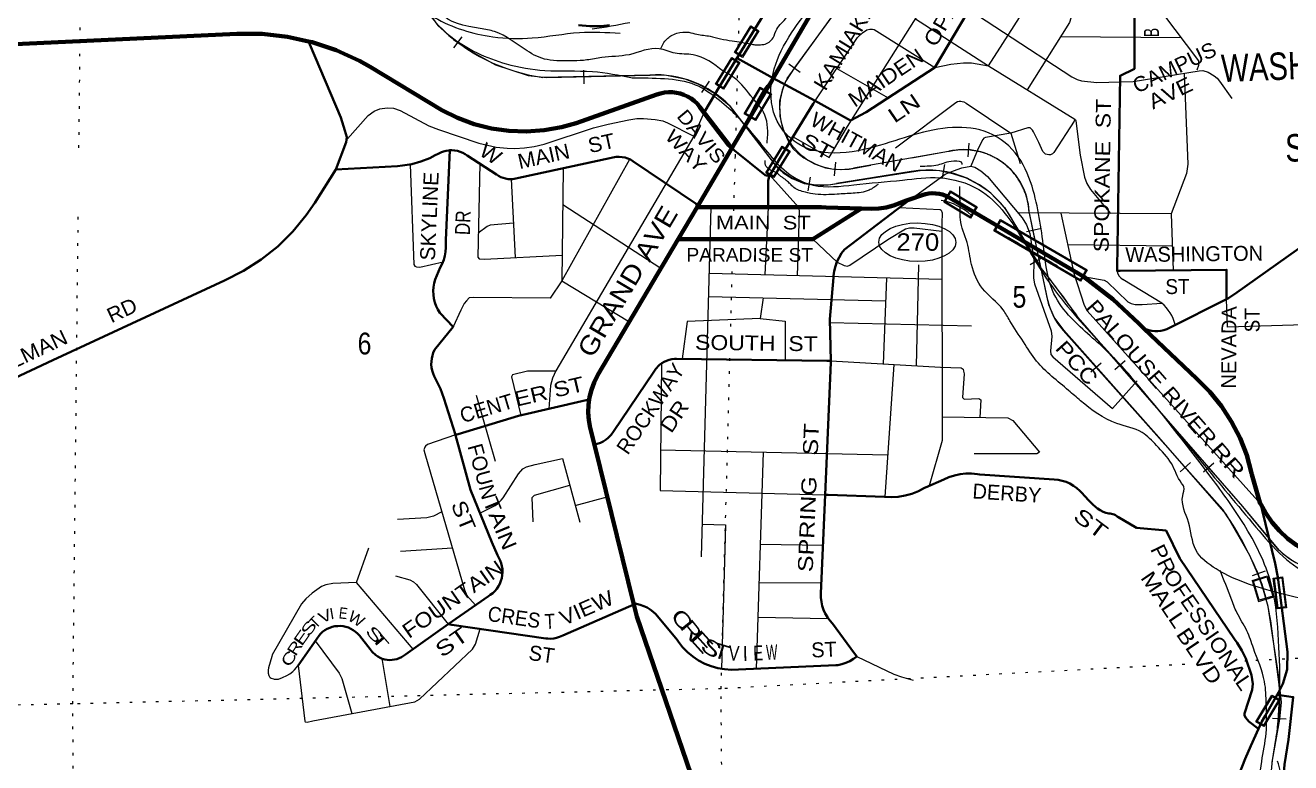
# Model space of a CAD drawing. Header units: feet. Extents: x 751810 to 1010326, y -353855 to -161247.
# Drawn here: x 955684 to 965837, y -266536 to -260622 of the extents above; entities that cross this region are included whole.
import ezdxf
from ezdxf.enums import TextEntityAlignment as Align

# ---------------------------------------------------------------- set-up
doc = ezdxf.new("R2010")
doc.units = ezdxf.units.FT
doc.header["$LTSCALE"] = 70
for name, pattern in [('DOT_DASHED', [7.7, 5, -1.2, 0.3, -1.2]), ('DOTTED', [1.5, 0.3, -1.2]), ('LONG_DASHED', [7.5, 6, -1.5])]:
    doc.linetypes.add(name, pattern=pattern)
for name, color, linetype, lineweight in [('17', 7, 'Continuous', 25), ('23', 7, 'Continuous', 70), ('26', 7, 'Continuous', 40), ('29', 7, 'Continuous', 25), ('34', 7, 'Continuous', 25), ('39', 7, 'Continuous', 13), ('44', 7, 'DOT_DASHED', 13), ('55', 7, 'Continuous', 13), ('59', 7, 'Continuous', 13), ('6', 7, 'DOTTED', 25), ('61', 7, 'Continuous', 13), ('63', 7, 'Continuous', 25), ('7', 7, 'DOTTED', 13)]:
    doc.layers.add(name, color=color, linetype=linetype, lineweight=lineweight)
doc.layers.add('27', color=7, linetype='Continuous')

msp = doc.modelspace()

# ---------------------------------------------------------------- linework, layer by layer
at = {"layer": '17'}
msp.add_ellipse((962842.19, -262361.6), major_axis=(-309.24, 1), ratio=0.500121, dxfattribs=at)
at = {"layer": '23'}
for p, q in [((961074.46, -262079.29), (961353.38, -261607.46)), ((960922.81, -262335.82), (961074.46, -262079.29)), ((960567.36, -265266.72), (960250.22, -263985.67))]:
    msp.add_line(p, q, dxfattribs=at)
for points in [[(957955.81, -260750.73), (957787.6, -260713.69), (957585.32, -260690.93), (957381.77, -260689.45), (953537.1, -260869.07), (953410.82, -260869.71), (952815.37, -260834.94), (952226.81, -260738.12), (951651.6, -260580.31), (951628.72, -260572.09), (950992.75, -260303.93), (950388.29, -259970.76), (950327.4, -259928.34)], [(961686, -261044.45), (962028.79, -260457.05), (962162.91, -260240.63), (962182.08, -260215.63), (962194.63, -260199.25), (962213.92, -260174.1), (962234.58, -260149.25), (962310.9, -260057.5)], [(961077.33, -261252.67), (961051.51, -261228.59), (961051.25, -261228.35), (961025.66, -261209.32), (960998.22, -261193.07), (960969.23, -261179.78), (960939.01, -261169.59), (960907.9, -261162.62), (960876.22, -261158.94), (960844.33, -261158.58), (960812.58, -261161.57), (960781.32, -261167.85), (960750.88, -261177.37), (960105.06, -261406.99), (959987.36, -261439.58), (959847.64, -261463.95), (959706.15, -261473.58), (959564.42, -261468.37), (959424.01, -261448.37), (959286.47, -261413.81), (959153.29, -261365.05), (959025.93, -261302.65), (958452.24, -260954.12), (958364.88, -260905.91), (958179.53, -260821.77), (957986.4, -260757.46), (957955.81, -260750.73)], [(961353.38, -261607.46), (961626.47, -261145.49), (961670.28, -261071.38), (961686, -261044.45)], [(961353.38, -261607.46), (961332.26, -261582.46), (961097.37, -261278.59), (961077.33, -261252.67)], [(961353.38, -261607.46), (961331.31, -261582.46), (961096.42, -261278.59), (961077.33, -261252.67)], [(961353.38, -261607.46), (961330.36, -261582.46), (961095.46, -261278.59), (961077.33, -261252.67)], [(962392.57, -262090.66), (962473.53, -262093.16), (962533.1, -262090.64), (962592.07, -262081.91), (962649.81, -262067.06), (962705.68, -262046.26), (962712.66, -262043.1), (962732.82, -262033.47), (962753.87, -262026.01), (962755.08, -262025.71), (962785.99, -262015.42)], [(964660.35, -263053.14), (964618.74, -263013.44), (964411.64, -262817.88), (964174.15, -262635.62), (963079.24, -261992.8), (963070.66, -261989.07), (963044.35, -261979.78), (963017.22, -261973.29), (962989.55, -261969.67), (962961.66, -261968.96), (962933.84, -261971.17), (962906.41, -261976.28), (962879.66, -261984.23), (962785.99, -262015.42)], [(960922.81, -262335.82), (960953.78, -262335.88), (962004.36, -262337.87), (962359.56, -262111.68), (962392.57, -262090.66)], [(962392.57, -262090.66), (962110.92, -262081.96), (962072.97, -262080.79), (962060.92, -262081.14), (961107.86, -262079.34), (961074.46, -262079.29)], [(960209.77, -263622.75), (960212.38, -263604.3), (960227.35, -263544.4), (960248.5, -263486.39), (960275.6, -263430.91), (960278.46, -263425.82), (960922.81, -262335.82)], [(965597.79, -264463.07), (965593.78, -264455.8), (965591.08, -264448.14), (965525.86, -264225.44), (965523.27, -264213.15), (965484.6, -264070.35), (965431.22, -263932.37), (965363.7, -263800.73), (965282.79, -263676.86), (965189.38, -263562.13), (965084.49, -263457.8), (964660.35, -263053.14)], [(960250.22, -263985.67), (960216.52, -263849.55), (960205.83, -263788.74), (960201.56, -263727.14), (960203.75, -263665.44), (960209.77, -263622.75)], [(970664.68, -264593.51), (969668.94, -264561.4), (968694.84, -264620.85), (967236.95, -264736.04), (966589.13, -264850.08), (966547.69, -264863.44), (966450.67, -264886.86), (966351.73, -264900.01), (966251.96, -264902.74), (966152.45, -264895.03), (966054.29, -264876.96), (966041.27, -264872.93), (966023.46, -264866.07), (965998.37, -264856.4), (965973.46, -264843.86), (965961.78, -264837.98), (965884.82, -264791.59), (965813.14, -264737.41), (965747.51, -264676.03), (965688.66, -264608.13), (965637.23, -264534.45), (965597.79, -264463.07)], [(961232.25, -267372.06), (961225.39, -267279.99), (961204.82, -267166.33), (961190.41, -267111.53), (960591.25, -265363.2), (960567.36, -265266.72)]]:
    msp.add_lwpolyline(points, dxfattribs=at)
at = {"layer": '26'}
for p, q in [((961255.35, -261113.47), (961540.78, -260646.41)), ((961132.58, -261314.35), (961255.35, -261113.47)), ((959090.26, -261624.4), (959090.37, -261621.93)), ((962785.99, -262015.42), (962789.07, -262013.06)), ((964660.35, -263053.14), (964658.92, -263052.54)), ((965578.06, -266264.5), (965577.92, -266264.39))]:
    msp.add_line(p, q, dxfattribs=at)
for points in [[(961540.78, -260646.41), (961876.46, -260097.14), (961876.89, -260096.65), (961891.53, -260078.02), (961904.13, -260057.96), (961914.57, -260036.7), (961922.73, -260014.46), (961928.52, -259991.49), (961931.87, -259968.04), (961932.76, -259944.37), (961931.28, -259922.4), (961927.1, -259897.31), (961925.72, -259872.4), (961906.2, -259520.18)], [(962020.77, -261227.97), (962306.6, -261384.66), (962430.54, -261319.52), (962981.67, -260961.31), (963446.15, -260173.78), (964060.31, -260486.12), (964585.47, -260512.03)], [(965321.82, -262817.79), (965321.98, -262791.78), (965323.25, -262582.2), (964468.24, -262591.88), (964444.15, -262592.15), (964444.54, -262567.16), (964468.35, -261025.89), (964584.25, -260969.93), (964585.47, -260512.03)], [(960372.26, -260620.85), (960306.04, -260628.38), (960214.24, -260629.16), (960122.86, -260620.34)], [(958174.5, -261778.86), (958258.37, -261559.39), (958264.73, -261519.95), (958249.2, -261464.45), (958214.66, -261362.23), (957965.83, -260774.4), (957955.81, -260750.73)], [(962020.77, -261227.97), (961686, -261044.45), (961395.94, -260885.44)], [(961787.6, -261610.25), (962006.24, -261251.78), (962020.77, -261227.97)], [(958174.5, -261778.86), (958669.67, -261750.75), (958709.43, -261747.36), (958784.78, -261734.82), (958858.41, -261714.48), (958929.5, -261686.56), (958972.29, -261664.34), (958997.19, -261651.41), (959022.29, -261639.62), (959038.93, -261633.49), (959060.93, -261627.92), (959083.38, -261624.67), (959090.26, -261624.4)], [(959134.9, -263906.92), (959041.15, -263612.81), (959014.36, -263538.33), (958970.72, -263445.13), (958965.52, -263435.21), (958955.98, -263413.04), (958948.81, -263389.99), (958944.09, -263366.32), (958941.87, -263342.28), (958942.17, -263318.14), (958945, -263294.17), (958950.32, -263270.62), (958958.06, -263247.76), (958968.16, -263225.84), (959117.95, -263039.4), (959014.24, -262931.72), (959011.39, -262927.75), (958994.79, -262901.35), (958981.03, -262873.36), (958970.28, -262844.08), (958962.65, -262813.84), (958958.22, -262782.97), (958957.04, -262751.81), (958959.12, -262720.69), (958964.45, -262689.96), (958972.96, -262659.96), (959012.61, -262565.44), (959013.3, -262564.29), (959029.04, -262534.44), (959041.57, -262503.11), (959050.76, -262470.64), (959056.5, -262437.39), (959058.74, -262403.72), (959058.41, -262395.01), (959057.45, -262369.89), (959058.54, -262345.01), (959090.26, -261624.4)], [(961074.46, -262079.29), (961067.99, -262054.29), (960559.93, -261711.57), (960539.89, -261698.06), (960509.93, -261686.54), (960497.31, -261682.84), (960473.26, -261678.46), (960448.89, -261676.62), (960425.22, -261677.32), (960398.89, -261680.77), (960375.22, -261685.96), (959644.36, -261846.03), (959619.49, -261851.48), (959594.36, -261855.12), (959577.49, -261855.92), (959557.46, -261854.77), (959537.66, -261851.54), (959518.3, -261846.25), (959499.61, -261838.97), (959481.77, -261829.77), (959465, -261818.76), (959230.41, -261665.11), (959214.01, -261654.3), (959193.94, -261643.73), (959172.87, -261635.31), (959151.04, -261629.14), (959128.68, -261625.29), (959106.05, -261623.79), (959090.26, -261624.4)], [(961787.6, -261610.25), (961663.18, -261815.11), (961654.96, -261821.7), (961642.73, -261825.93), (961630.97, -261826.4), (961620.3, -261823.44), (961374.68, -261625.71), (961353.38, -261607.46)], [(965321.82, -262817.79), (965338.59, -262809.34), (965404.73, -262763.85), (966446.58, -262026.76), (966549.14, -261937.77), (966641.84, -261838.55), (966723.65, -261730.19), (966743.05, -261700.12), (966753.64, -261683.71)], [(955553.07, -263471.81), (955904.42, -263306.4), (957282.72, -262667.68), (957434.24, -262591.92), (957577.01, -262500.74), (957709.47, -262395.14), (957830.17, -262276.26), (957937.78, -262145.43), (958006.43, -262044.7), (958174.5, -261778.86)], [(961644.31, -262080.35), (961645.2, -261868.57), (961655.9, -261822.17)], [(962146.96, -263313.2), (962140.45, -262978.97), (962168.45, -262643.45), (962169.31, -262630.75), (962174.59, -262592.32), (962183.85, -262554.66), (962197.01, -262518.17), (962213.9, -262483.26), (962234.36, -262450.3), (962258.14, -262419.67), (962785.99, -262015.42)], [(964660.35, -263053.14), (964675.69, -263059.55), (964699.05, -263066.89), (964723.05, -263071.74), (964747.43, -263074.06), (964771.92, -263073.83), (964796.25, -263071.03), (964820.15, -263065.7), (964843.37, -263057.91), (964865.64, -263047.73), (965321.82, -262817.79)], [(960250.22, -263985.67), (960273.56, -263979.55), (960273.82, -263979.48), (960298.25, -263970.25), (960321.58, -263958.52), (960343.56, -263944.42), (960361.09, -263930.39), (960386.11, -263905.69), (960402.93, -263880.72), (960726.37, -263400.57), (960743.19, -263375.61), (960767.07, -263350.57), (960773.44, -263344.72), (960790.8, -263331.83), (960809.41, -263320.83), (960829.07, -263311.83), (960849.57, -263304.94), (960870.67, -263300.22), (960892.15, -263297.74), (960908.29, -263297.36), (962115.52, -263312.8), (962146.96, -263313.2)], [(962101.77, -264387.9), (962147.22, -263326.89), (962146.96, -263313.2)], [(959134.9, -263906.92), (959157.23, -263900.2), (959641.03, -263754.74), (960183.4, -263628.87), (960209.77, -263622.75)], [(959078.43, -265425.86), (959401.32, -265199.65), (959415.38, -265190.57), (959434.27, -265175.85), (959451.5, -265159.25), (959466.91, -265140.93), (959480.32, -265121.1), (959491.59, -265099.97), (959500.58, -265077.79), (959507.21, -265054.78), (959511.39, -265031.21), (959513.09, -265007.33), (959512.28, -264983.41), (959508.98, -264959.7), (959503.21, -264936.47), (959495.05, -264913.96), (959484.58, -264892.43), (959471.92, -264872.12), (959428.67, -264767.54), (959255.57, -264347.19), (959135.93, -263910.15), (959134.9, -263906.92)], [(965577.92, -266264.39), (965502.69, -266206.26), (965476.9, -266176.39), (965467.5, -266156.63), (965465.92, -266140.06), (965529.65, -265951.25), (965534.56, -265902.21), (965523.94, -265833.84), (965477.77, -265701.06), (965446, -265635.79), (965407.58, -265574.2), (965386.86, -265546.09), (964946.69, -264896.84), (964837.72, -264673.57), (964601.42, -264650.84), (964449.99, -264564.65), (964448.46, -264563.27), (964439.82, -264556.45), (964430.52, -264550.56), (964420.65, -264545.68), (964410.33, -264541.86), (964399.66, -264539.13), (964388.77, -264537.54), (964377.77, -264537.1), (964355.43, -264531.4), (964331.51, -264522.69), (964308.63, -264511.53), (964287.04, -264498.04), (964273.67, -264487.59), (964248.52, -264464.52), (964224.68, -264439.68), (964176.69, -264389.68), (964169.06, -264379.96), (964146.81, -264355.48), (964122.12, -264333.46), (964095.27, -264314.15), (964066.54, -264297.74), (964036.26, -264284.43), (964004.75, -264274.35), (963972.36, -264267.63), (963939.45, -264264.33), (963342.51, -264224.92), (963323.72, -264221.57), (963277.52, -264216.84), (963231.07, -264216.96), (963184.9, -264221.93), (963139.49, -264231.7), (963095.35, -264246.17), (963052.97, -264265.17), (962907.28, -264328.62), (962900.49, -264332.65), (962850.69, -264358.34), (962798.47, -264378.68), (962744.41, -264393.45), (962689.1, -264402.49), (962633.16, -264405.7), (962577.18, -264403.05), (962127.03, -264388.71), (962101.77, -264387.9)], [(960567.36, -265266.72), (960580.28, -265261.07), (960589.58, -265262.62), (960618.36, -265269.48), (960646.25, -265279.32), (960672.97, -265292.02), (960698.21, -265307.44), (960721.71, -265325.41), (960743.19, -265345.75), (960913.92, -265550.82), (960924.27, -265566.04), (960958.61, -265609.68), (960997.32, -265649.49), (961039.99, -265685.04), (961086.13, -265715.94), (961135.25, -265741.84), (961186.81, -265762.46), (961240.25, -265777.58), (961294.97, -265787.04), (961350.38, -265790.72), (961405.87, -265788.59), (962188.22, -265754.56), (962203.38, -265752.47), (962236.38, -265745.33), (962268.46, -265734.78), (962299.25, -265720.94), (962328.43, -265703.96), (962330.68, -265702.31), (962355.68, -265684.01), (962337.36, -265659.02), (962161.97, -265419.67), (962139.78, -265395.3), (962120.02, -265368.46), (962103.18, -265339.69), (962089.43, -265309.32), (962078.93, -265277.68), (962071.8, -265245.12), (962068.11, -265211.99), (962067.9, -265178.66), (962101.77, -264387.9)], [(965733, -265049.06), (965713.34, -264937.17), (965609.62, -264511.61), (965597.79, -264463.07)], [(965819.32, -266348.94), (965858.53, -266010.03), (965750.87, -265994.64), (965729.22, -265991.55), (965738.98, -265972.94), (965774.78, -265904.66), (965809.09, -265789.42), (965811.45, -265646.9), (965733, -265049.06)], [(959078.43, -265425.86), (959105.21, -265429.74), (959862.01, -265539.31), (959876.6, -265540.81), (959900.58, -265541.24), (959924.48, -265539.16), (959945.97, -265534.99), (959970.81, -265527.64), (959995.97, -265516.64), (960567.36, -265266.72)], [(957872.25, -265755.11), (958041.58, -265515.38), (958053.85, -265501.78), (958070.05, -265486.97), (958087.72, -265473.93), (958106.64, -265462.81), (958126.63, -265453.73), (958147.46, -265446.79), (958168.89, -265442.07), (958190.71, -265439.61), (958212.66, -265439.44), (958234.51, -265441.57), (958256.02, -265445.97), (958276.94, -265452.6), (958297.07, -265461.38), (958316.16, -265472.21), (958334.02, -265484.98), (958350.44, -265499.54), (958365.25, -265515.75), (958450.18, -265624.31), (958466.99, -265645.8), (958495.77, -265672.54), (958496.74, -265673.37), (958513.05, -265684.55), (958530.44, -265693.97), (958548.71, -265701.51), (958567.67, -265707.11), (958587.12, -265710.69), (958606.83, -265712.22), (958626.6, -265711.68), (958646.2, -265709.07), (958665.42, -265704.43), (958684.05, -265697.81), (958701.88, -265689.28), (958718.73, -265678.93), (958734.4, -265666.88), (959078.43, -265425.86)], [(965577.92, -266264.39), (965604.57, -266204.16), (965631.84, -266158.99), (965729.22, -265991.55)], [(965399.17, -266689.14), (965471.2, -266505.59), (965517.7, -266399.99), (965577.92, -266264.39)], [(965893.29, -267130.41), (965891.61, -267126.84), (965855.51, -267050.12), (965821.28, -266953.94), (965797.29, -266854.72), (965783.81, -266753.53), (965780.97, -266651.49), (965788.82, -266549.71), (965819.32, -266348.94), (965819.22, -266346.94)]]:
    msp.add_lwpolyline(points, dxfattribs=at)
at = {"layer": '29'}
for p, q in [((962826.09, -260568.42), (963412.81, -260945.72)), ((963991.5, -260710.91), (964956.6, -260718.73)), ((962195, -260967.36), (962607.64, -261204.41)), ((961049.18, -261511.09), (961132.58, -261314.35)), ((960530.88, -261696.8), (959988.91, -262669.87)), ((959583.59, -261855.63), (959615.38, -262484.94)), ((959997.98, -262060.01), (960783.9, -262570.8)), ((961185.41, -262079.49), (961107.66, -264884.27)), ((961644.31, -262080.35), (961618.22, -262623.61)), ((964878.24, -262132.8), (963649.66, -262126.5)), ((964887.13, -262393.08), (964048.47, -262382.32)), ((962851.12, -262541.95), (962830.99, -263352.23)), ((963039.41, -262660.4), (961170.65, -262612.03)), ((962594.3, -262648.88), (962568.61, -263337.26)), ((964803.79, -262849.44), (964491.05, -262659.33)), ((959988.91, -262669.87), (960530.99, -262998.63)), ((961165.55, -262796.1), (962587.44, -262832.81)), ((961603.97, -262807.42), (961579.51, -262974.46)), ((962138.26, -263005.22), (963277.55, -263031.59)), ((962653.06, -263342.08), (962580.49, -264403.21)), ((959301.63, -263587.31), (959454.26, -264117.19)), ((960781.51, -264025.47), (962603.49, -264066.96)), ((961551.46, -265782.26), (961606.8, -264044.26)), ((960096.88, -264473.26), (960353.51, -264402.91)), ((961583.31, -264782.06), (962084.55, -264789.89)), ((959111.24, -264814.87), (958693.37, -264840.64)), ((961573.39, -265093.41), (962071.64, -265091.44)), ((961564.65, -265367.97), (962121.04, -265379.15)), ((958544.99, -265700.41), (958608.1, -266085.84))]:
    msp.add_line(p, q, dxfattribs=at)
for points in [[(964014.65, -258689.71), (964073.68, -260563.57), (964061.94, -260598.68), (963723.14, -261138.5)], [(961845.13, -261515.93), (962133.61, -261682), (962280.07, -261433.37), (963133.57, -260081.34), (963153.24, -260062.01), (963173.21, -260053.13), (963195.4, -260050.91), (963229.11, -260054.45), (963446.15, -260173.78)], [(963412.81, -260945.72), (963939.83, -260123.2), (963957.65, -260112.52), (963981.53, -260107.93), (964586.59, -260089.64)], [(962985.38, -260316.1), (964082.03, -261035.72), (964124.08, -261055.43), (964159.58, -261067.64), (964282.1, -261079.76), (964572.98, -261073.03), (965102.34, -260987.08), (965131.51, -260984.4), (965175.89, -260997.72), (965224.02, -261027.47), (965246.9, -261044.34), (965266.87, -261068.75), (965366, -261207.37)], [(964809.89, -260523.1), (965097.9, -260907.15), (965098.23, -260944.44), (965084.11, -260981.63)], [(962020.77, -261227.97), (962360.91, -260719.19), (962402.12, -260681.92), (962437.61, -260658.62), (962459.8, -260651.96), (962482, -260652.51), (962495.31, -260656.4), (962981.67, -260961.31)], [(962981.67, -260961.31), (963109.98, -260932.23), (963213.4, -260923.68), (963276.4, -260923.35), (963412.81, -260945.72), (964104.41, -261375.35)], [(964982.47, -261006.54), (965011.73, -261735.83), (965000.94, -261810.84), (964878.24, -262132.8), (964893.76, -262587.06)], [(962666.02, -261604.69), (963150.82, -261241.83), (963164.94, -261232.72), (963176.56, -261230.8), (963190.46, -261229.39), (963200.96, -261231.91), (963213.76, -261236.05), (963233.29, -261247.36), (963591.88, -261486.82), (963665.49, -261728.82)], [(958268.21, -261532.38), (958436.45, -261345.31), (958484.41, -261311.27), (958528.8, -261291.29), (958588.71, -261282.41), (958639.44, -261287.17), (958690.78, -261304.61), (958920.72, -261426.86), (958999.23, -261457.79), (959323.21, -261566.56), (959461.94, -261598.77), (959551.77, -261606.52), (959611.68, -261608.74), (959689.35, -261604.3), (959766.92, -261593.62), (959846.89, -261574.34), (960242.18, -261445.24), (960361.71, -261414.5), (960525.92, -261378.99), (960590.27, -261370.11), (960643.37, -261369.14), (960736.72, -261377.88), (960798.86, -261388.98), (960837.12, -261403.36), (961049.18, -261511.09)], [(964104.41, -261375.35), (964098.88, -261391.53), (963937.83, -261640.57), (963926.64, -261652.04), (963911.1, -261659.25), (963895.57, -261659.81), (963883.75, -261657.45), (963871.16, -261655.37), (963861.36, -261647.82), (963848.97, -261633.17), (963817, -261562.13), (963774.63, -261476.66), (963764.6, -261462.79), (963746.84, -261445.03), (963738.02, -261443.36), (963727.11, -261444.72), (963591.88, -261486.82), (963387.36, -261520.5), (963376.31, -261526.06), (963366.59, -261537.62), (963330.82, -261609.23), (963270.75, -261752.68)], [(964104.41, -261375.35), (964109.71, -261380.92), (964112.85, -261389.11), (964147.27, -261662.31), (964184.04, -261839.07), (964202.4, -261890.86), (964230.64, -261938.96), (964391.78, -262130.3)], [(961049.18, -261511.09), (959940.08, -263391.99), (959913.46, -263451.29), (959897.48, -263509.37), (959885.58, -263697.99)], [(958771.37, -261737.05), (958802.07, -262541.38), (958808.5, -262553.05), (958824.03, -262559.71), (958850.55, -262562.2), (959036.94, -262519.47)], [(959331.55, -261731.36), (959314.17, -262481.97), (959325.42, -262495.6), (959368.87, -262498.35), (959991.68, -262464.53)], [(962759.51, -262038.26), (963064.01, -261816.57), (963130.58, -261787.71), (963199.37, -261764.4), (963270.75, -261752.68), (963303.67, -261759.96), (963350.27, -261787.71), (963403.73, -261834.76), (963683.13, -262166.21), (963716.41, -262221.71), (963743.04, -262290.53), (963775.47, -262506.2), (963774.11, -262650.16), (963781.19, -262694.19), (963915.16, -263072.5), (963920.57, -263116.36), (963910, -263232.79), (963913.91, -263260.65), (963929.51, -263280.25), (964407.83, -263694.26), (964605.9, -263474.13)], [(960001.07, -261767.91), (959988.91, -262669.87), (959896.3, -262810.8), (959281.85, -262805.22), (959245.53, -262808.62), (959224.42, -262830.97), (959205.59, -262853.02), (959178.96, -262906.3), (959117.95, -263039.4)], [(961655.9, -261822.17), (961891.46, -262083.15), (961892.68, -262123.15), (961876.97, -262630.31)], [(962694.6, -262082.24), (963024.32, -262098.37), (963032.94, -262105.17), (963039.6, -262125.14), (963037.75, -262210.06), (963040.56, -263951.49), (962936.1, -264316.07)], [(963993.13, -262128.26), (964097.77, -262608.62), (964179.89, -262866.38), (964204.61, -262911.02), (965597.79, -264463.07)], [(959601.45, -262209.09), (959414.74, -262224.73), (959389.77, -262235.87), (959318.64, -262288.73)], [(962004.36, -262337.87), (962198.08, -262521.52), (962254.06, -262546.93), (962280.68, -262553.59), (962301.21, -262546.44), (962606.06, -262339.12), (962746.03, -262254.85), (962779.97, -262245.02), (962816.04, -262246.74), (963037.63, -262272.12)], [(964174.11, -262635.59), (964339.97, -262666.82), (964364.03, -262679.9), (964531.48, -262839.01), (964557.44, -262853.3), (964590.72, -262859.96), (964646.59, -262861.58), (964803.79, -262849.44)], [(966657.21, -263002.2), (965331.27, -263043.36), (965321.82, -262817.79)], [(961579.51, -262974.46), (960994.05, -262998.04), (960955.97, -263297.97)], [(961579.51, -262974.46), (961780.86, -262994.44), (961780.2, -263308.51)], [(960788.1, -263333.43), (960778.38, -264353.97), (962101.77, -264387.9)], [(962146.96, -263313.2), (963026.68, -263363.4), (963192.72, -263368.32), (963208.25, -263379.42), (963212.69, -263394.96), (963217.03, -263417.74), (963203.81, -263608.07), (963217.16, -263619.91), (963334.74, -263614.73), (963350.27, -263625.83), (963344.23, -263765.98)], [(959938.74, -263394.98), (959713.32, -263394.79), (959593.92, -263424.65), (959586.24, -263440.64), (959659.71, -263750.41)], [(963040.25, -263761.23), (963569, -263769.49), (963607.68, -263790.11), (963822.27, -264044.13), (963800.74, -264058.72), (963296.73, -264057.9)], [(959134.9, -263906.92), (958910.45, -263982.96), (958894.92, -263996.28), (958888.73, -264004.05), (958881.6, -264027.36), (958890.32, -264056.05), (959208.65, -265149.45), (959227.78, -265193.93), (959295.93, -265273.48)], [(959332.42, -264533.82), (959454.11, -264473.56), (959472.75, -264460.93), (959502.93, -264431.38), (959518.46, -264411.4), (959640.51, -264218.27), (959674.94, -264178.63), (959704.86, -264162.77), (959774.25, -264143.62), (959993.65, -264097), (960133.64, -264607.24)], [(959758.16, -264604.5), (959752.2, -264408.51), (959769.21, -264391.42), (960052.24, -264310.53)], [(959026.85, -264525.01), (958959.27, -264557.92), (958906.02, -264572.03), (958671.54, -264585.07)], [(961114.94, -264621.66), (961302.08, -264627.03), (961271.02, -265785.45)], [(958795.05, -265624.39), (958341.61, -265089.4), (958441.57, -264812.17)], [(958341.61, -265089.4), (958151.55, -265099.59), (958095.28, -265108.81), (958060.57, -265124.01), (957985.12, -265175.06), (957936.31, -265221.68), (957899.22, -265262.82), (957665.2, -265671.71), (957661.11, -265684.33), (957634.52, -265774.44), (957632.47, -265794.92), (957632.3, -265818.84), (957636.91, -265835.99), (957644.23, -265847.45), (957649.12, -265852.64), (957656.71, -265856.58), (957674.46, -265863.24), (957681.12, -265865.46), (957695.72, -265866.51), (957714.79, -265864.88), (957748.97, -265853.21), (957781.71, -265837.1), (957806.67, -265822.13), (957829.42, -265804.91), (957844.4, -265791.05), (957872.25, -265755.11)], [(958655.15, -265035.95), (958768.44, -265069.61), (958799.51, -265085.15), (958823.93, -265106.95), (959078.43, -265425.86)], [(957872.25, -265755.11), (957927.82, -266202.78), (957929.65, -266207.33), (957945.18, -266209.55), (957990, -266200.91), (958810.41, -266048.18), (958846.11, -266025.29), (959271.33, -265625.99), (959296.57, -265585.75), (959333.56, -265462.8)], [(958010.87, -265558.85), (958203.19, -265818.19), (958224.78, -265861.02), (958303.68, -266142.51)], [(962355.68, -265684.01), (962651.9, -265824.77), (962713.4, -265848), (962807.98, -265874.14)]]:
    msp.add_lwpolyline(points, dxfattribs=at)
for centre, radius, start, end in [((964532.39, -262579.73), 89.69, 190.06709, 242.55588), ((964561.16, -263121.18), 364.3, 15.89922, 48.23846)]:
    msp.add_arc(centre, radius, start, end, dxfattribs=at)
at = {"layer": '34'}
for p, q in [((959186.39, -260712.86), (959120.2, -260801.48)), ((961900.22, -260999.19), (961810.5, -260934.51)), ((960161.94, -260981.63), (960164.41, -261092.21)), ((961172.19, -261068.42), (961109.08, -261159.26)), ((963256.13, -261567.03), (963248.11, -261677.35)), ((962185.11, -261719.41), (962175.15, -261829.57)), ((963059.39, -261736.99), (963041.07, -261846.07)), ((961982.52, -261840.35), (961963.86, -261949.37)), ((963826.72, -262254.68), (963718.49, -262277.52)), ((963843.68, -262487.42), (963747.99, -262542.9)), ((964317.48, -263330.14), (964234.88, -263403.71)), ((965032.59, -264129.05), (964949.99, -264202.62)), ((965631.71, -265000.62), (965527.3, -265037.15)), ((965800.82, -266186.75), (965690.33, -266181.66))]:
    msp.add_line(p, q, dxfattribs=at)
at = {"layer": '34', "lineweight": 13}
for p, q in [((960696.45, -261020.48), (959837.42, -261039.74)), ((961699.58, -261736.69), (961335.98, -261266.8)), ((963092.53, -261633.3), (962330.42, -261766.4)), ((962793.51, -261793.94), (962194.3, -261889.34)), ((963807.42, -262531.54), (963581.52, -262141.94)), ((963889.55, -262827.72), (963738.99, -262114.15)), ((965291.9, -264504.53), (964013.05, -263068.8)), ((965527.42, -265074.02), (965652.45, -265036.51)), ((965527.93, -265073.87), (965578.34, -265241.9)), ((965652.45, -265036.51), (965702.86, -265204.54)), ((965577.84, -265242.05), (965702.86, -265204.54)), ((965741.43, -265887.55), (965684.39, -265441.76)), ((965689.95, -266534.69), (965720.45, -266333.92))]:
    msp.add_line(p, q, dxfattribs=at)
for points in [[(961798.19, -261049.24), (962348.33, -260286.16), (962764.81, -259802.31)], [(965744.13, -264830.75), (965453.57, -264480.57), (964131.91, -262964.65)]]:
    msp.add_lwpolyline(points, dxfattribs=at)
at = {"layer": '34'}
for points in [[(962356.31, -260275.92), (961858.62, -260958.16), (961783.97, -261072.7), (961755.98, -261141.15), (961736.68, -261227.07), (961739.17, -261354.06), (961753.49, -261417.54), (961771.52, -261473.58), (961812.59, -261565.06), (961843.7, -261609.88), (961881.65, -261647.23), (961931.41, -261685.21), (962016.02, -261731.9), (962104.98, -261764.9), (962172.8, -261775.47), (962236.87, -261777.35), (962295.36, -261774.23), (962468.93, -261743.72)], [(958899.39, -260494.36), (958994.56, -260622.24), (959119.65, -260736.52), (959239.3, -260818.15), (959456.85, -260937.87), (959719.84, -261023.42), (959867.47, -261041.26), (960816.53, -261019.5), (960976.97, -261052.15), (961093.9, -261095.69), (961213.55, -261166.43), (961330.49, -261261.66), (961716.63, -261762.31), (961765.35, -261804.64), (961836.29, -261849.38), (961934.18, -261890.19), (962010.33, -261901.07), (962146.29, -261898.35), (962880.52, -261784.07), (963019.2, -261786.79), (963124.03, -261809.62), (963234.03, -261843.93), (963338.03, -261901.75), (963418.94, -261955.49), (963541.32, -262083.37), (963644.65, -262254.79), (963832.29, -262564.97)], [(963282.71, -261624.67), (963273.63, -261623.52), (963264.47, -261622.54), (963255.37, -261621.72), (963246.22, -261621.06), (963237.04, -261620.6), (963227.91, -261620.25), (963218.74, -261620.06), (963209.53, -261620.08), (963200.37, -261620.21), (963191.24, -261620.49), (963182.05, -261620.99), (963172.87, -261621.59), (963163.77, -261622.39), (963154.66, -261623.36), (963145.51, -261624.43), (963136.43, -261625.71), (963127.41, -261627.15), (963118.34, -261628.68), (963109.34, -261630.44), (963100.39, -261632.33), (963096.8, -261633.14), (963092.79, -261634.37), (962797.55, -261685.93)], [(963784.64, -262335.81), (963737.9, -262114.3), (963737.29, -262105.03), (963736.49, -262095.93), (963735.52, -262086.82), (963734.45, -262077.68), (963733.17, -262068.59), (963731.73, -262059.57), (963730.2, -262050.51), (963728.44, -262041.51), (963726.55, -262032.57), (963724.48, -262023.58), (963722.26, -262014.71), (963719.95, -262005.84), (963717.42, -261997), (963714.74, -261988.26), (963711.91, -261979.54), (963708.96, -261970.86), (963705.82, -261962.21), (963702.57, -261953.66), (963699.11, -261945.13), (963695.55, -261936.72), (963691.84, -261928.3), (963687.98, -261920), (963683.95, -261911.77), (963679.84, -261903.6), (963675.51, -261895.48), (963671.08, -261887.43), (963666.5, -261879.49), (963661.82, -261871.61), (963656.94, -261863.85), (963651.95, -261856.15), (963646.86, -261848.55), (963641.62, -261841.02), (963636.24, -261833.6), (963630.69, -261826.25), (963625.1, -261819), (963619.3, -261811.88), (963613.41, -261804.85), (963607.41, -261797.9), (963601.33, -261791.1), (963595.03, -261784.37), (963588.69, -261777.75), (963582.19, -261771.29), (963575.65, -261764.89), (963568.91, -261758.61), (963562.12, -261752.48), (963555.23, -261746.47), (963548.19, -261740.53), (963541.05, -261734.79), (963533.88, -261729.11), (963526.54, -261723.6), (963519.11, -261718.15), (963511.65, -261712.92), (963504.02, -261707.79), (963496.35, -261702.77), (963488.58, -261697.87), (963480.72, -261693.18), (963472.76, -261688.55), (963464.75, -261684.08), (963456.66, -261679.77), (963448.51, -261675.62), (963440.27, -261671.58), (963431.98, -261667.66), (963423.6, -261663.95), (963415.18, -261660.35), (963406.66, -261656.9), (963398.08, -261653.58), (963389.47, -261650.46), (963380.82, -261647.44), (963372.12, -261644.6), (963363.33, -261641.91), (963354.54, -261639.38), (963345.66, -261636.96), (963336.79, -261634.76), (963327.82, -261632.66), (963318.87, -261630.77), (963309.87, -261628.99), (963300.87, -261627.37), (963291.79, -261625.92), (963282.71, -261624.67)], [(965999.94, -267311.61), (965944.87, -267286.44), (965881.3, -267250.39), (965830.65, -267214), (965814.67, -267194.61), (965763.01, -267091.22), (965729.01, -266998.71), (965699.1, -266880.35), (965680.06, -266723.9), (965680.06, -266628.67), (965690.94, -266515.75), (965749.42, -266186.52), (965764.37, -266049.11), (965735.82, -265812.39), (965655.6, -265283.18), (965620.24, -265152.58), (965579.45, -265034.22), (965508.75, -264873.68), (965318.4, -264543.09), (964778.61, -263925.44), (964017.19, -263065.63), (963938.33, -262962.24), (963897.54, -262862.92), (963814.6, -262473.83)]]:
    msp.add_lwpolyline(points, dxfattribs=at)
at = {"layer": '34', "lineweight": 13}
msp.add_lwpolyline([(965537.89, -265079.23), (965647.08, -265046.47), (965692.89, -265199.17), (965583.7, -265231.93)], close=True, dxfattribs=at)
for centre, radius, start, end in [((960044.29, -259564.95), 1489.23, 225.20468, 262.01503), ((960743.75, -261851.05), 831.92, 44.61147, 93.25963), ((962226.63, -261287.35), 490.16, 150.9358, 282.22507), ((963213.36, -262145.52), 526.57, 3.41568, 102.81969), ((962075.16, -261397.48), 506.08, 222.08646, 283.6166), ((962926.66, -262558.63), 776.2, 32.46886, 99.87692), ((956534.19, -268318.82), 9294.76, 35.17265, 38.50914), ((964381.34, -262727.96), 501.8, 191.46674, 222.78348), ((962913.28, -266155.17), 2895.25, 23.53201, 34.75882), ((966205.87, -264351.17), 665.73, 226.08558, 272.5357), ((963862.36, -265685.35), 1838.24, 7.61478, 21.91641), ((964406.26, -266047.93), 1344.77, 347.97479, 6.88017)]:
    msp.add_arc(centre, radius, start, end, dxfattribs=at)
at = {"layer": '34'}
for points in [[(949483.05, -250821.68), (949580.06, -251116.37), (949662.42, -251231.68), (949746.63, -251334.18), (950033.99, -251625.19), (950416.53, -252071.78), (950855.81, -252481.76), (951587.95, -252734.32), (951943.02, -252774.57), (952318.24, -252959.4), (952563.5, -253285.21), (953074.16, -253891.03), (953863.01, -254595.69), (954027.72, -254751.26), (954311.42, -254941.61), (954787.3, -255146.58), (955327.22, -255342.41), (955762.82, -255571.2), (956112.41, -255827.43), (956487.6, -256147.73), (956778.6, -256543.08), (956897.55, -256916.46), (956833.48, -257487.53), (956782.22, -257809.67), (956846.26, -258089.71), (957016.48, -258320.32), (957322.12, -258525.31), (957686.34, -258715.65), (958167.68, -258960.91), (958476.98, -259090.85), (958687.45, -259451.42), (958731.35, -259769.89), (958797.22, -260251.26), (958877.74, -260461.74), (959097.36, -260710.66), (959542.08, -260930.29), (959853.22, -260983.36), (960233.91, -260992.52), (960556.38, -261042.93)], [(948068.34, -252104.28), (948205.44, -252382.57), (948303.05, -252485.29), (948400.7, -252575.08), (948725.77, -252823.23), (949166.75, -253212.21), (949658.84, -253557.05), (950418.99, -253705.23), (950776.24, -253695.64), (951173.53, -253826.47), (951461.75, -254114.94), (952051.78, -254643.76), (952931.04, -255231.73), (953115.82, -255362.85), (953423.23, -255511.86), (953923.03, -255648.58), (954484.97, -255767.35), (954948.19, -255933.27), (955330.04, -256138.34), (955746.16, -256403.28), (956089.36, -256754.26), (956259.13, -257107.44), (956275.14, -257681.82), (956269.24, -258007.95), (956371.63, -258276.33), (956572.28, -258480.99), (956903.49, -258641.44), (957290.66, -258779.23), (957801.47, -258955.08), (958125.84, -259040.71), (958384.46, -259368.46), (958472.28, -259677.7), (958604.49, -260145.19), (958713.52, -260342.41), (958965.65, -260558.32), (959436.63, -260713.9), (959752.13, -260723.15), (960130.4, -260679.23), (960456.75, -260684.28)], [(965724.64, -266342.6), (965749.74, -265971.68), (965740.65, -265556.12), (965688.99, -265132.5), (965477.92, -264649.96), (965217.45, -264272.21), (964626.51, -263523.94), (964366.16, -263236.61), (964055.43, -262945.57), (963925.83, -262748.63), (963859.48, -262442.24), (963772.42, -261947.9), (963651.42, -261676.2), (963413.55, -261484.27), (963124.3, -261441.43), (962506.57, -261594.71), (962127.16, -261644.47), (961903.31, -261582.53), (961735.27, -261423.54), (961667.19, -261123.25), (961749.93, -260826.01), (961927.99, -260548.45), (962240.4, -260178.24), (962513.59, -259872.16), (962819.63, -259494.21), (963000.06, -259224.58), (963103.4, -258938.44), (963197, -258658.78), (963312.3, -258414.28)], [(960553.12, -261043.02), (960812.55, -261049.07), (961059.9, -261097.86), (961233.66, -261206.35), (961382.37, -261338.11), (961639.35, -261639.67), (961793.36, -261799.31), (962007.12, -261903.93), (962332.43, -261900.88), (962722.42, -261862.68), (963020.92, -261844.81), (963334.64, -261938.76), (963544.34, -262129.97), (963771.65, -262485.17), (963948.69, -262752.26), (964366.61, -263233.24), (965116.46, -264116.8), (965558.74, -264646.89), (965776.49, -264881.95), (966014.41, -265031.67), (966350.47, -265044.21), (966796.77, -265007.42), (967314.5, -264951.24), (967985.56, -264865.86)], [(986548.96, -263705.59), (986358.33, -263632.07), (986006.94, -263522.16), (985725.09, -263456.2), (985397.46, -263470.76), (984972.82, -263626.18), (984350.47, -263927.98), (983898.36, -264103.55), (983801.36, -264147.44), (983171.7, -264412.63), (982534.73, -264701.61), (982172.3, -264930.28), (981590.21, -265341.9), (981191.18, -265684.02), (979779.87, -267085.49), (979369.8, -267786.31), (979150.13, -268166.89), (978968.9, -268457.83), (978672.37, -268723.12), (978469.19, -268869.47), (977839.54, -269332.32), (977283.12, -269668.92), (976693.78, -269809.69), (976159.35, -269888.27), (975690.82, -269893.66), (975279.03, -269803.89), (974717.17, -269664.69), (974373.1, -269574.95), (973483.65, -269272.81), (972411.16, -268959.67), (971688.24, -268716.13), (971089.78, -268490.92), (970440.05, -268397.47), (969534.1, -268247.24), (968712.34, -267996.38), (968080.92, -267752.87), (967738.67, -267644.85), (967145.67, -267529.46), (966666.16, -267436.05), (966307.44, -267388.4), (966060.35, -267342.61), (965957.86, -267260.25), (965881, -267137.62), (965824.27, -266910.69), (965778.52, -266692.9), (965732.77, -266524.53)]]:
    msp.add_spline(points, degree=3, dxfattribs=at)
at = {"layer": '39'}
msp.add_line((963185.77, -262117.96), (963183.84, -261914.33), dxfattribs=at)
for points in [[(961283.86, -260990.11), (961042.83, -260858.33), (960897.47, -260845.27), (960771.08, -260809.14), (960528.16, -260857.19), (960310.14, -260879.87), (960190.49, -260899.78), (959975.7, -260906.2), (959870.73, -260897.21), (959710.51, -260826.5), (959449.76, -260672.1), (959333.99, -260647.54), (959018.05, -260515.95), (958985.89, -260308.17), (958971.45, -260051.21), (958944.65, -259621.73), (958975.11, -259253.89), (958830.48, -258965.01), (958657.28, -258667.46), (958601.18, -258505.13), (958565.83, -258465.19)], [(961505.07, -260771.56), (961536.63, -260777.19), (961574.96, -260777.19), (961611.04, -260774.94), (961683.56, -260722.49), (961714.36, -260652.55), (961792.21, -260558.18), (961819.58, -260500.49), (961917.55, -260364.88), (961991.98, -260282.75), (962021.77, -260275.26), (962158.53, -260334.81)], [(960781.51, -260811.77), (960801.6, -260770.43), (960833.17, -260730.97), (960863.61, -260707.3), (960912.08, -260685.88), (961009.03, -260677.99), (961072.17, -260692.64), (961178.14, -260709.55), (961262.69, -260730.97), (961356.26, -260745.63), (961505.07, -260771.56)], [(961523.99, -261210.5), (961504.96, -261186.11), (961350.5, -261026.55), (961283.86, -260990.11)], [(961635.58, -261567.79), (961639.89, -261523.77), (961607.83, -261317.99), (961523.39, -261209.73)], [(961714.12, -261804.49), (961619.71, -261730.07), (961621.94, -261707.27)], [(963201.48, -261738.14), (963201.95, -261733.65), (963134.5, -261710.76), (963005.41, -261743.2), (962865.56, -261752.78)], [(961821.59, -261893.78), (961807.05, -261880.53), (961791.97, -261867.25), (961773.26, -261852.17), (961751.53, -261837.08), (961731.62, -261820.18), (961714.12, -261804.49)], [(962526.74, -261897.39), (962454.28, -261944.33), (962326.53, -261968.28), (962198.79, -261976.27), (962023.13, -261976.27), (961943.29, -261960.3), (961850.13, -261922.18), (961821.59, -261893.78)], [(965788.4, -265187.57), (965238.61, -264982.19), (965076.41, -264829.04), (965017.4, -264606.45), (964971.01, -264395.33), (964979.55, -264322.45), (964962.14, -264295.12), (964880.07, -264136.05), (964760.48, -263990.9), (964644.93, -263887.82), (964442.4, -263815.13), (964152.21, -263633.99), (964055.68, -263550.11), (963799.07, -263314.99), (963693.12, -263161.12), (963584.4, -262991.28), (963529.89, -262903.34), (963364.82, -262732.22), (963277.18, -262541.22), (963240.46, -262363.85), (963187.31, -262179.23), (963185.77, -262117.96)], [(965641.05, -266066.23), (965627.55, -265885.9), (965538.71, -265617.79), (965485.69, -265477.44), (965406.31, -265332.34), (965358.56, -265217.91), (965272.69, -264993.77)], [(966400.27, -264934.73), (966366.8, -265145.14), (965966.07, -265226.61), (965788.4, -265187.57)], [(969471.25, -275815.05), (969216.23, -275828.91), (968979.78, -275461.01), (968911.91, -275263.01), (968848.41, -275155.38), (968729.66, -274986.03), (968681, -274686.45), (968705.71, -274532.26), (968707.81, -274409.37), (968710.78, -274304.55), (968635.95, -274129.03), (968553.14, -273871.37), (968554.68, -273653.89), (968647.22, -273405.82), (968691.73, -273286.9), (968710.13, -273126.98), (968682.72, -273017.6), (968471.97, -272816.49), (968428.47, -272748.15), (968326.86, -272642.37), (968061.8, -272482.15), (967834.62, -272398.59), (967684.4, -272285.11), (967409.99, -272139.43), (967164.73, -272014.48), (967119.67, -271914.01), (967056.94, -271822.45), (966947.83, -271644.57), (966803.3, -271482.51), (966661.8, -271300.17), (966554.99, -271128.22), (966401.66, -270950.49), (966345.37, -270784.13), (966295.09, -270617.49), (966287.1, -270535.34), (966278.14, -270433.12), (966287.73, -270132.72), (966263.46, -269880.26), (966180.48, -269536.05), (966182.38, -269159.53), (966190, -268901.5), (966113.17, -268601.27), (966103.13, -268352.15), (966026.59, -268057.95), (965906.67, -267739.69), (965749.55, -267358.83), (965635.03, -267110.76), (965585.76, -266806.63), (965605.07, -266525.42), (965640.01, -266299.29), (965640.95, -266064.93)]]:
    msp.add_spline(points, degree=3, dxfattribs=at)
at = {"layer": '55'}
msp.add_ellipse((959722.43, -256807.01), major_axis=(3593.35, 1456), ratio=0.999938, start_param=4.45953591, end_param=4.53851434, dxfattribs=at)
at = {"layer": '59'}
for points in [[(961453.11, -261331.75), (961580.61, -261116.71), (961670.93, -261170.26), (961543.43, -261385.3)], [(961464.07, -261328.95), (961583.41, -261127.67), (961659.96, -261173.05), (961540.62, -261374.33)], [(963108.16, -261949.44), (963322.53, -262078.07), (963268.51, -262168.11), (963054.14, -262039.48)], [(963065.11, -262036.74), (963110.9, -261960.41), (963311.55, -262080.8), (963265.76, -262157.13)], [(963509.24, -262179.83), (964204.41, -262582.31), (964151.8, -262673.18), (963456.63, -262270.7)], [(963467.56, -262267.78), (963512.15, -262190.76), (964193.47, -262585.22), (964148.88, -262662.24)]]:
    msp.add_lwpolyline(points, close=True, dxfattribs=at)
for centre, major_axis, start_param, end_param in [((963208.14, -262136.48), (1747.34, 707.97), 2.1749116, 2.35280453), ((970149.41, -251446.21), (11778.86, 4772.92), 3.78353416, 3.81900909)]:
    msp.add_ellipse(centre, major_axis=major_axis, ratio=0.999938, start_param=start_param, end_param=end_param, dxfattribs=at)
at = {"layer": '6'}
for points in [[(956114.38, -261605.25), (956129, -260259.9), (955812.55, -254945.61), (955809.06, -254884.67)], [(956061.46, -300670.48), (956070.38, -298209.51), (956083.66, -292830.17), (956062.65, -287448.47), (956077.32, -282139.52), (956028.27, -276801.46), (956085.28, -271411.94), (956065.92, -266064.39), (956109.24, -262078.25)]]:
    msp.add_lwpolyline(points, dxfattribs=at)
at = {"layer": '61'}
for p, q in [((961569.39, -260665.41), (961439.16, -260878.81)), ((961222.4, -261094.1), (961352.39, -260880.56)), ((961416.45, -260920.02), (961286.46, -261133.56)), ((961352.4, -260880.55), (961416.46, -260919.55)), ((961439.16, -260878.81), (961375.14, -260839.74)), ((961286.46, -261133.1), (961222.4, -261094.1)), ((961626.22, -261804.17), (961757.43, -261591.37)), ((961821.27, -261630.73), (961690.06, -261843.53)), ((961757.43, -261591.37), (961821.27, -261630.73)), ((961648.15, -261817.69), (961626.22, -261804.17)), ((961690.06, -261843.53), (961649.25, -261818.37)), ((965697.72, -265055.19), (965772.09, -265045.47)), ((965730.13, -265303.08), (965697.72, -265055.19)), ((965558.5, -266208.15), (965687.36, -265993.92)), ((965687.84, -265993.44), (965752.11, -266032.1)), ((965751.63, -266031.63), (965622.77, -266245.86)), ((965622.78, -266246.81), (965558.51, -266208.15))]:
    msp.add_line(p, q, dxfattribs=at)
for points in [[(961375.14, -260839.74), (961505.37, -260626.34), (961569.39, -260665.41)], [(965772.09, -265045.47), (965804.5, -265293.36), (965730.13, -265303.08)]]:
    msp.add_lwpolyline(points, dxfattribs=at)
for points in [[(961386.12, -260837.08), (961508.02, -260637.33), (961558.39, -260668.07), (961436.49, -260867.82)], [(961355.06, -260891.54), (961405.66, -260922.35), (961283.99, -261122.22), (961233.39, -261091.42)], [(961637.22, -261801.56), (961760.03, -261602.37), (961810.26, -261633.33), (961687.45, -261832.53)], [(965737.02, -265294.1), (965706.69, -265062.08), (965765.19, -265054.44), (965795.52, -265286.46)], [(965569.48, -266205.41), (965690.43, -266004.33), (965740.57, -266034.49), (965619.62, -266235.57)]]:
    msp.add_lwpolyline(points, close=True, dxfattribs=at)
msp.add_ellipse((962940.12, -262519.66), major_axis=(466.05, 188.83), ratio=0.999938, start_param=0.45769417, end_param=0.9997882, dxfattribs=at)
at = {"layer": '63'}
for p, q in [((964509.99, -263312.92), (964426.62, -263385.61)), ((965221.56, -264133.05), (965138.19, -264205.74))]:
    msp.add_line(p, q, dxfattribs=at)
at = {"layer": '63', "linetype": 'LONG_DASHED'}
for points in [[(964099.02, -262920.67), (964004.14, -262789.5), (963907.1, -262660.07), (963848.02, -262584.94)], [(965843.53, -264910.95), (965833.84, -264904.57), (965824.18, -264897.97), (965814.73, -264891.26), (965805.35, -264884.37), (965796.11, -264877.23), (965787.01, -264870.05), (965778, -264862.67), (965769.14, -264855.06), (965760.41, -264847.4), (965751.82, -264839.59), (965743.32, -264831.5), (965452.73, -264481.28), (964131.05, -262965.33), (964099.02, -262920.67)]]:
    msp.add_lwpolyline(points, dxfattribs=at)
at = {"layer": '7'}
for p, q in [((961403.43, -260862.9), (961402.24, -260907.26)), ((961381.53, -261675.54), (961401.31, -260941.88)), ((961369.83, -262109.45), (961381.58, -261673.93)), ((961344.86, -263036.24), (961357.26, -262576.1)), ((961278.03, -265516.43), (961338.46, -263273.8))]:
    msp.add_line(p, q, dxfattribs=at)
for points in [[(961405.36, -260791.6), (961425.54, -260042.57), (961397.32, -259506.23)], [(975352.42, -265326.6), (971936.58, -265477.74), (966628.37, -265661.42), (965469.94, -265722.11)], [(964987.81, -265747.36), (961266.55, -265942.31), (956065.92, -266064.39), (950645.72, -266177.01), (945291.06, -266564.25), (943905.65, -266599.56)], [(961353.23, -300448.9), (961376.94, -297991.7), (961533.39, -292621.5), (961464.06, -287238.12), (961400.87, -281898.74), (961391.18, -276584.93), (961311.3, -271274.54), (961266.55, -265942.31), (961271.79, -265747.73)]]:
    msp.add_lwpolyline(points, dxfattribs=at)

# ---------------------------------------------------------------- texts
at = {"layer": '17'}
for s, height, rotation, width, p in [('DAVIS', 109.4, 309.703, 1.15, (960905.03, -261353.75)), ('WAY', 109.4, 313, 1.2, (960809.48, -261520.23)), ('GRAND AVE', 150, 59.411, 1.15, (960234.93, -263299.23)), ('MAIN  ST', 109.4, 359.891, 1.2, (961225.27, -262257.72)), ('PARADISE ST', 109.4, 359.891, 1.05, (960988.92, -262516.41))]:
    msp.add_text(s, height=height, rotation=rotation, dxfattribs=dict(at, width=width)).set_placement(p)
at = {"layer": '17', "width": 1.1}
msp.add_text('270', height=140, dxfattribs=at).set_placement((962845.65, -262429.91), align=Align.CENTER)
at = {"layer": '27'}
for s, height, rotation, width, p in [('KAMIAKEN', 120, 58.62, 1.1, (962104.49, -261155.23)), ('OPAL', 120, 59.468, 1.15, (962988.42, -260803.73)), ('B', 120, 89.848, 0.7, (964779.84, -260717.42)), ('MAIDEN', 120, 34.13, 1.1, (962339.7, -261284.71)), ('CAMPUS', 120, 25.773, 1.05, (964605.63, -261170.59)), ('AVE', 120, 25.773, 1.15, (964731.6, -261298.41)), ('LN', 120, 34.13, 1.3, (962658.4, -261411.24)), ('SPOKANE  ST', 120, 89.115, 1.15, (964376.45, -262442.94)), ('WHITMAN', 120, 331.269, 1.05, (961970.77, -261416.51)), ('ST', 120, 12.354, 1.05, (960214.22, -261647.77)), ('ST', 120, 331.269, 1.25, (961896.04, -261584.53)), ('W', 120, 326.776, 1.1, (959315.57, -261656.15)), ('MAIN', 120, 12.354, 1.05, (959650.3, -261775.31)), ('SKYLINE', 120, 87.48, 1.05, (958970.4, -262510.49)), ('DR', 120, 87.48, 0.85, (959250.43, -262306.27)), ('ST', 120, 0.648, 0.95, (964832.39, -262777.77)), ('RD', 120, 24.864, 1.05, (956374.76, -263012.8)), ('ST', 120, 89.653, 0.95, (965588.25, -263084.88)), ('PULLMAN', 120, 25.372, 1.1, (955282.67, -263523.71)), ('SOUTH  ST', 120, 359.267, 1.15, (961057.34, -263223.79)), ('ER ST', 120, 13.065, 1.2, (959624.92, -263680.61)), ('DR', 120, 56.035, 1.15, (960867.59, -263901.02)), ('SPRING   ST', 120, 87.547, 1.25, (962001.8, -265009.21)), ('ST', 120, 292.468, 1.2, (959097.01, -264464.08)), ('TAIN', 120, 292.468, 1.2, (959353.69, -264437.37)), ('ST', 120, 322.823, 1.4, (964083.07, -264578.97)), ('PR', 120, 296.015, 1.1, (964708.04, -264822.46)), ('FOUNTAIN', 120, 35.014, 1.15, (958762.46, -265544.25)), ('MALL', 120, 304.136, 1.2, (964627.56, -265052.96)), ('OFESSIONAL', 120, 304.136, 1.1, (964808.61, -265035.52)), ('VIEW', 120, 23.624, 1.1, (960005.08, -265439.25)), ('V', 90, 26.003, 1.3, (958062.55, -265423.27)), ('E', 90, 353.221, 0.85, (958196.03, -265377.49)), ('CRES', 120, 351.762, 0.95, (959388.1, -265397.84)), ('S', 90, 53.843, 1.5, (957958.66, -265532.01)), ('W', 90, 327.718, 1.1, (958263.85, -265386.95)), ('T', 120, 2.762, 0.85, (959854.07, -265464.14)), ('E', 90, 54.819, 1.5, (957902.08, -265607.56)), ('S', 90, 313.367, 1.75, (958406.22, -265487.45)), ('T', 90, 310.974, 1.9, (958450.33, -265535.23)), ('ST', 120, 35.014, 1.35, (959027.07, -265697.69)), ('BLVD', 120, 304.136, 1.2, (964913.59, -265506.12)), ('R', 90, 56.684, 1.3, (957852.99, -265687.24)), ('C', 90, 53.802, 1.4, (957798.74, -265775.94))]:
    msp.add_text(s, height=height, rotation=rotation, dxfattribs=dict(at, width=width)).set_placement(p)
for s, height, rotation, p in [('WASHINGTON', 120, 0.648, (964511.07, -262521.39)), ('NEVADA', 120, 89.653, (965399.11, -263535.08)), ('ROCKWAY', 120, 56.035, (960518.92, -264073.92)), ('CENT', 120, 16.734, (959192.54, -263813.6)), ('FOUN', 120, 285.31, (959231.55, -263997.31)), ('DERBY', 120, 356.223, (963281.02, -264415.74)), ('I', 90, 9.95, (958134.96, -265386.7)), ('T', 90, 46.327, (958014.64, -265467.88)), ('ST', 120, 351.762, (959717.28, -265710.34)), ('ST', 120, 2.491, (961993.08, -265692.98))]:
    msp.add_text(s, height=height, rotation=rotation, dxfattribs=at).set_placement(p)
for s, rotation, width, p in [('C', 307.949, 1.45, (960906.93, -265425.3)), ('R', 308.786, 1.45, (960981.08, -265513.03)), ('E', 311.944, 1.7, (961066.61, -265606.56)), ('S', 326.096, 1.45, (961155.75, -265665.37)), ('T', 342.821, 1.2, (961251.5, -265702.81)), ('V', 356.887, 0.8, (961367.23, -265717.39)), ('I', 0.467, 0.9, (961461.8, -265719.31)), ('E', 1.812, 0.75, (961566.65, -265715.47)), ('W', 2.052, 0.6, (961675.9, -265709.09))]:
    msp.add_text(s, height=120, rotation=rotation, dxfattribs=dict(at, width=width)).set_placement(p, align=Align.CENTER)
at = {"layer": '34', "width": 1.2}
msp.add_text('PCC', height=120, rotation=311.693, dxfattribs=at).set_placement((963941.1, -263217))
at = {"layer": '44', "width": 0.8}
for s, p in [('WASHINGTON', (965283.75, -261077.27)), ('STATE', (965797.62, -261717.09))]:
    msp.add_text(s, height=220, rotation=2.2, dxfattribs=at).set_placement(p)
at = {"layer": '63'}
for s, width, p in [('PALOUSE RIVER', 1.15, (964187.75, -262887.86)), ('RR', 1.35, (965185.19, -264030.47))]:
    msp.add_text(s, height=120, rotation=311.084, dxfattribs=dict(at, width=width)).set_placement(p)
at = {"layer": '7', "width": 0.85}
for s, p in [('5', (963605.58, -262886.39)), ('6', (958350.67, -263261.34))]:
    msp.add_text(s, height=175, dxfattribs=at).set_placement(p)

doc.saveas('drawing.dxf')
